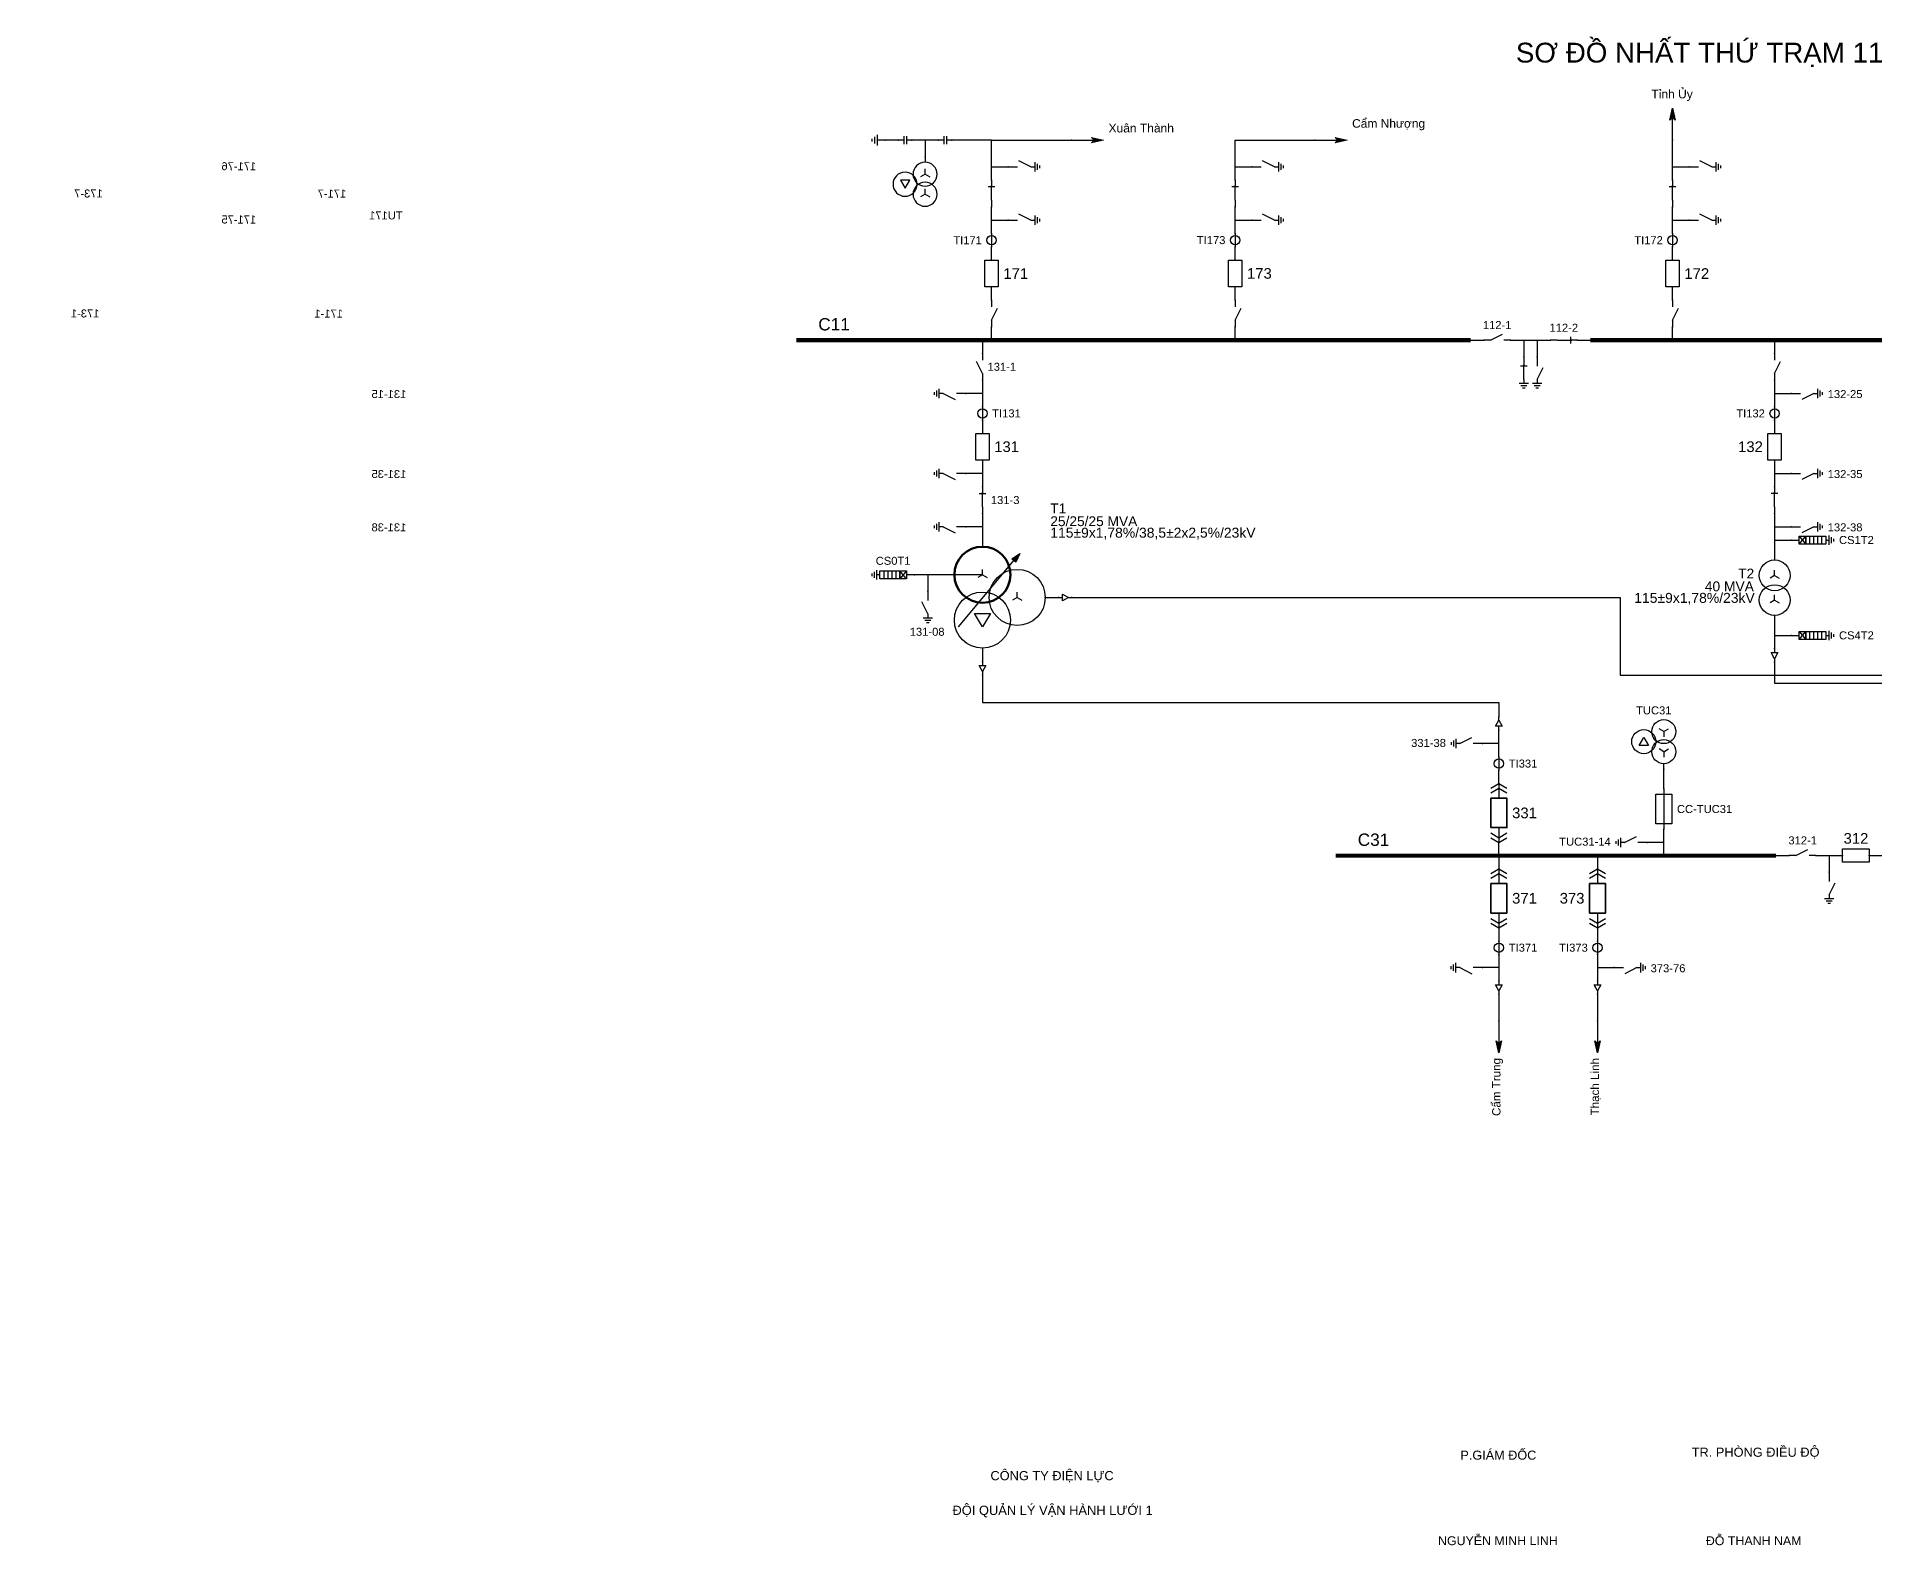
# Model space of a CAD drawing. Header units: millimetres. Extents: x -387 to 411, y 8 to 290.
# Drawn here: x -114.9 to 229.1, y 7.6 to 290 of the extents above; entities that cross this region are included whole.
import ezdxf

# ---------------------------------------------------------------- set-up
doc = ezdxf.new("R2010")
doc.units = ezdxf.units.MM
for name, color, linetype, lineweight in [('BUSBAR_110KV', 1, 'Continuous', 50), ('BUSBAR_35KV', 30, 'Continuous', 50), ('GROUND', 3, 'Continuous', 25), ('HV_110KV', 1, 'Continuous', 25), ('MV_22KV', 5, 'Continuous', 25), ('MV_35KV', 30, 'Continuous', 25)]:
    doc.layers.add(name, color=color, linetype=linetype, lineweight=lineweight)
doc.layers.add('SYM_PORTS', color=8, linetype='Continuous', plot=False)
doc.layers.add('TEXT', color=7, linetype='Continuous')
doc.styles.add('SLD_TEXT', font='arial.ttf')

# ---------------------------------------------------------------- blocks, each defined once
blk = doc.blocks.new('SYM_DISCONNECTOR_OPEN')
at = {"lineweight": 25}
for points in [[(0, -1.25), (-1.125, 1)], [(0, 2.5), (0, 1.25)], [(0, -1.25), (0, -2.5)]]:
    blk.add_lwpolyline(points, dxfattribs=at)
at = {"layer": 'SYM_PORTS'}
for p in [(0, 2.5), (0, -2.5)]:
    blk.add_point(p, dxfattribs=at)
blk.add_attdef('DEVICE_CODE', (1, -0.5), '', height=2)
blk = doc.blocks.new('SYM_CIRCUIT_BREAKER')
at = {"lineweight": 25}
blk.add_lwpolyline([(-1.25, 2.5), (1.25, 2.5), (1.25, -2.5), (-1.25, -2.5)], close=True, dxfattribs=at)
at = {"layer": 'SYM_PORTS'}
for p in [(0, 2.5), (0, -2.5)]:
    blk.add_point(p, dxfattribs=at)
blk.add_attdef('DEVICE_CODE', (2.25, -0.5), '', height=2)
at = {"flags": 1}
blk.add_attdef('RATING', (2.25, -3.5), '', height=2, dxfattribs=at)
blk = doc.blocks.new('SYM_CURRENT_TRANSFORMER')
at = {"lineweight": 25}
blk.add_lwpolyline([(0, 1.25), (0, -1.25)], dxfattribs=at)
blk.add_circle((0, 0), 0.875, dxfattribs=at)
at = {"layer": 'SYM_PORTS'}
for p in [(0, 1.25), (0, -1.25)]:
    blk.add_point(p, dxfattribs=at)
blk.add_attdef('DEVICE_CODE', (1.875, -1.75), '', height=2)
at = {"flags": 1}
blk.add_attdef('RATIO', (1.875, -4.75), '', height=2, dxfattribs=at)
blk = doc.blocks.new('SYM_EARTHING_SWITCH_OPEN')
at = {"lineweight": 25}
for points in [[(0, -1.25), (-1.125, 1)], [(0, 3), (0, 1.25)], [(-0.875, -2), (0.875, -2)], [(-0.5625, -2.4375), (0.5625, -2.4375)], [(-0.25, -2.875), (0.25, -2.875)], [(0, -1.25), (0, -2)]]:
    blk.add_lwpolyline(points, dxfattribs=at)
at = {"layer": 'SYM_PORTS'}
blk.add_point((0, 3), dxfattribs=at)
blk.add_attdef('DEVICE_CODE', (1.875, 0), '', height=2)
blk = doc.blocks.new('SYM_DISCONNECTOR_CLOSED')
at = {"lineweight": 25}
for points in [[(-0.625, 1.25), (0.625, 1.25)], [(0, 2.5), (0, 1.25)], [(0, -1.25), (0, 1.5)], [(0, -1.25), (0, -2.5)]]:
    blk.add_lwpolyline(points, dxfattribs=at)
at = {"layer": 'SYM_PORTS'}
for p in [(0, 2.5), (0, -2.5)]:
    blk.add_point(p, dxfattribs=at)
blk.add_attdef('DEVICE_CODE', (1.625, -0.5), '', height=2)
blk = doc.blocks.new('SYM_COUPLING_CAPACITOR')
at = {"lineweight": 25}
for points in [[(-0.75, 0.25), (0.75, 0.25)], [(0, 1.25), (0, 0.25)], [(-0.75, -0.25), (0.75, -0.25)], [(0, -0.25), (0, -1.25)]]:
    blk.add_lwpolyline(points, dxfattribs=at)
at = {"layer": 'SYM_PORTS'}
for p in [(0, 1.25), (0, -1.25)]:
    blk.add_point(p, dxfattribs=at)
blk.add_attdef('DEVICE_CODE', (1.75, -1.75), '', height=2)
blk = doc.blocks.new('SYM_VOLTAGE_TRANSFORMER')
at = {"lineweight": 25}
for points in [[(0, 4.625), (0, 3.625)], [(0, 1.375), (-0.8625, 0.875)], [(0, 1.375), (0, 2.375)], [(0, 1.375), (0.8625, 0.875)], [(0, -2.375), (-0.8625, -2.875)], [(0, -2.375), (0, -1.375)], [(0, -2.375), (0.8625, -2.875)]]:
    blk.add_lwpolyline(points, dxfattribs=at)
blk.add_lwpolyline([(2.875, 0.25), (4.625, 0.25), (3.75, -1.25)], close=True, dxfattribs=at)
for centre in [(0, 1.375), (3.75, -0.5), (0, -2.375)]:
    blk.add_circle(centre, 2.25, dxfattribs=at)
at = {"layer": 'SYM_PORTS'}
blk.add_point((0, 4.625), dxfattribs=at)
blk.add_attdef('DEVICE_CODE', (7, 1.625), '', height=2)
at = {"flags": 1}
blk.add_attdef('RATIO', (7, -1.375), '', height=2, dxfattribs=at)
blk = doc.blocks.new('SYM_GROUND_SYMBOL')
at = {"lineweight": 25}
for points in [[(0, 1.25), (0, -0.25)], [(-1, -0.25), (1, -0.25)], [(-0.625, -0.75), (0.625, -0.75)], [(-0.25, -1.25), (0.25, -1.25)]]:
    blk.add_lwpolyline(points, dxfattribs=at)
at = {"layer": 'SYM_PORTS'}
blk.add_point((0, 1.25), dxfattribs=at)
blk = doc.blocks.new('SYM_LINE_FEEDER_ARROW')
blk.add_hatch(color=7).paths.add_polyline_path([(0, -3), (-0.5, -0.75), (0, -1.25), (0.5, -0.75)])
at = {"lineweight": 25}
blk.add_lwpolyline([(0, 3), (0, -1.25)], dxfattribs=at)
blk.add_lwpolyline([(0, -3), (-0.5, -0.75), (0, -1.25), (0.5, -0.75)], close=True, dxfattribs=at)
at = {"layer": 'SYM_PORTS'}
blk.add_point((0, 3), dxfattribs=at)
blk.add_attdef('LINE_NAME', (1.5, 0), '', height=2)
blk = doc.blocks.new('SYM_TRANSFORMER_3W')
blk.add_hatch(color=7).paths.add_polyline_path([(3.75, 8.25), (3.0125, 6.575), (2.2375, 7.225)])
at = {"lineweight": 25}
for points in [[(-7.75, -5.5), (3.0125, 7.35)], [(-3.25, 4.25), (-8.5, 4.25)], [(-3.25, 4.25), (-4.1125, 3.75)], [(-3.25, 4.25), (-3.25, 5.25)], [(-3.25, 4.25), (-2.3875, 3.75)], [(3.25, 0), (2.3875, -0.5)], [(3.25, 0), (3.25, 1)], [(3.25, 0), (4.1125, -0.5)]]:
    blk.add_lwpolyline(points, dxfattribs=at)
for points in [[(3.75, 8.25), (3.0125, 6.575), (2.2375, 7.225)], [(-4.75, -3), (-1.75, -3), (-3.25, -5.5)]]:
    blk.add_lwpolyline(points, close=True, dxfattribs=at)
at = {"lineweight": 50}
blk.add_circle((-3.25, 4.25), 5.25, dxfattribs=at)
at = {"lineweight": 25}
for centre in [(3.25, 0), (-3.25, -4.25)]:
    blk.add_circle(centre, 5.25, dxfattribs=at)
at = {"layer": 'SYM_PORTS'}
for p in [(-3.25, 9.5), (-8.5, 4.25), (8.5, 0), (-3.25, -9.5)]:
    blk.add_point(p, dxfattribs=at)
blk.add_attdef('DEVICE_CODE', (9.5, 6.5), '', height=2)
at = {"flags": 1}
for tag, p in [('POWER', (9.5, 3.5)), ('VOLTAGE_RATIO', (9.5, 0.5))]:
    blk.add_attdef(tag, p, '', height=2, dxfattribs=at)
blk = doc.blocks.new('SYM_CABLE_TERMINATION')
at = {"lineweight": 25}
blk.add_lwpolyline([(-0.625, 0.5), (0.625, 0.5), (0, -0.625)], close=True, dxfattribs=at)
for points in [[(0, 1.25), (0, 0.5)], [(0, -0.625), (0, -1.25)]]:
    blk.add_lwpolyline(points, dxfattribs=at)
at = {"layer": 'SYM_PORTS'}
for p in [(0, 1.25), (0, -1.25)]:
    blk.add_point(p, dxfattribs=at)
blk = doc.blocks.new('SYM_SURGE_ARRESTER')
at = {"lineweight": 25}
for points in [[(0, 4), (0, 2.5)], [(-0.75, 2.5), (0.75, 1.25)], [(0.75, 2.5), (-0.75, 1.25)], [(-0.75, 0.5), (0.75, 0.5)], [(-0.875, -3.125), (0.875, -3.125)], [(-0.75, -0.25), (0.75, -0.25)], [(-0.75, -1), (0.75, -1)], [(-0.75, -1.75), (0.75, -1.75)], [(0, -2.5), (0, -3.125)], [(-0.5625, -3.5625), (0.5625, -3.5625)], [(-0.25, -4), (0.25, -4)]]:
    blk.add_lwpolyline(points, dxfattribs=at)
for points in [[(-0.75, 2.5), (0.75, 2.5), (0.75, 1.25), (-0.75, 1.25)], [(-0.75, 1.25), (0.75, 1.25), (0.75, -2.5), (-0.75, -2.5)]]:
    blk.add_lwpolyline(points, close=True, dxfattribs=at)
at = {"layer": 'SYM_PORTS'}
blk.add_point((0, 4), dxfattribs=at)
blk.add_attdef('DEVICE_CODE', (1.875, 1), '', height=2)
blk = doc.blocks.new('SYM_EARTHING_SWITCH_CLOSED')
at = {"lineweight": 25}
for points in [[(-0.625, 1.25), (0.625, 1.25)], [(0, 3), (0, 1.25)], [(0, -1.25), (0, 1.5)], [(-0.875, -2), (0.875, -2)], [(-0.5625, -2.4375), (0.5625, -2.4375)], [(-0.25, -2.875), (0.25, -2.875)], [(0, -1.25), (0, -2)]]:
    blk.add_lwpolyline(points, dxfattribs=at)
at = {"layer": 'SYM_PORTS'}
blk.add_point((0, 3), dxfattribs=at)
blk.add_attdef('DEVICE_CODE', (1.875, 0), '', height=2)
blk = doc.blocks.new('SYM_TRANSFORMER_2W')
at = {"lineweight": 25}
for points in [[(0, 2.3125), (-0.8625, 1.8125)], [(0, 2.3125), (0, 3.3125)], [(0, 2.3125), (0.8625, 1.8125)], [(0, -2.3125), (-0.8625, -2.8125)], [(0, -2.3125), (0, -1.3125)], [(0, -2.3125), (0.8625, -2.8125)]]:
    blk.add_lwpolyline(points, dxfattribs=at)
for centre in [(0, 2.3125), (0, -2.3125)]:
    blk.add_circle(centre, 2.875, dxfattribs=at)
at = {"layer": 'SYM_PORTS'}
for p in [(0, 5.1875), (0, -5.1875)]:
    blk.add_point(p, dxfattribs=at)
blk.add_attdef('DEVICE_CODE', (3.875, 2.1875), '', height=2)
at = {"flags": 1}
for tag, p in [('POWER', (3.875, -0.8125)), ('VOLTAGE_RATIO', (3.875, -3.8125))]:
    blk.add_attdef(tag, p, '', height=2, dxfattribs=at)
blk = doc.blocks.new('SYM_DRAWOUT_BREAKER')
at = {"lineweight": 25}
for points in [[(-1.5, 4.625), (0, 5.5), (1.5, 4.625)], [(-1.5, 3.75), (0, 4.625), (1.5, 3.75)], [(0, 5.5), (0, 2.75)], [(0, -2.75), (0, -5.5)], [(-1.5, -3.75), (0, -4.625), (1.5, -3.75)], [(-1.5, -4.625), (0, -5.5), (1.5, -4.625)]]:
    blk.add_lwpolyline(points, dxfattribs=at)
at = {"lineweight": 35}
blk.add_lwpolyline([(-1.5, 2.75), (1.5, 2.75), (1.5, -2.75), (-1.5, -2.75)], close=True, dxfattribs=at)
at = {"layer": 'SYM_PORTS'}
for p in [(0, 5.5), (0, -5.5)]:
    blk.add_point(p, dxfattribs=at)
blk.add_attdef('DEVICE_CODE', (2.5, 2.5), '', height=2)
at = {"flags": 1}
blk.add_attdef('RATING', (2.5, -0.5), '', height=2, dxfattribs=at)
blk = doc.blocks.new('SYM_FUSE_DISCONNECTOR')
at = {"lineweight": 25}
blk.add_lwpolyline([(0, 3.75), (0, -3.75)], dxfattribs=at)
blk.add_lwpolyline([(-1.5, 2.75), (1.5, 2.75), (1.5, -2.75), (-1.5, -2.75)], close=True, dxfattribs=at)
at = {"layer": 'SYM_PORTS'}
for p in [(0, 3.75), (0, -3.75)]:
    blk.add_point(p, dxfattribs=at)
blk.add_attdef('DEVICE_CODE', (2.5, 0.75), '', height=2)
at = {"flags": 1}
blk.add_attdef('RATING', (2.5, -2.25), '', height=2, dxfattribs=at)

msp = doc.modelspace()

# ---------------------------------------------------------------- linework, layer by layer
at = {"layer": 'BUSBAR_110KV', "const_width": 0.797}
for points in [[(27.32, 233.19), (153.52, 233.19)], [(175.97, 233.19), (247.22, 233.19)]]:
    msp.add_lwpolyline(points, dxfattribs=at)
at = {"layer": 'BUSBAR_35KV', "const_width": 0.797}
msp.add_lwpolyline([(128.3, 136.69), (210.7, 136.69)], dxfattribs=at)
at = {"layer": 'GROUND'}
msp.add_lwpolyline([(46.42, 270.61), (43.93, 270.61)], dxfattribs=at)
at = {"layer": 'HV_110KV'}
for points in [[(51.41, 270.61), (48.92, 270.61)], [(53.9, 270.61), (51.41, 270.61)], [(51.41, 270.61), (51.41, 267.51)], [(63.87, 270.61), (56.4, 270.61)], [(63.87, 265.63), (63.87, 270.61)], [(63.87, 270.61), (78.8, 270.61)], [(109.46, 265.63), (109.46, 270.61), (124.4, 270.61)], [(191.35, 265.63), (191.35, 270.61)], [(63.87, 263.14), (63.87, 265.63)], [(63.87, 265.63), (66.96, 265.63)], [(109.46, 263.14), (109.46, 265.63)], [(109.46, 265.63), (112.56, 265.63)], [(191.35, 263.14), (191.35, 265.63)], [(191.35, 265.63), (194.44, 265.63)], [(63.87, 255.65), (63.87, 258.14)], [(109.46, 255.65), (109.46, 258.14)], [(191.35, 255.65), (191.35, 258.14)], [(63.87, 253.16), (63.87, 255.65)], [(63.87, 255.65), (66.96, 255.65)], [(109.46, 253.16), (109.46, 255.65)], [(109.46, 255.65), (112.56, 255.65)], [(191.35, 253.16), (191.35, 255.65)], [(191.35, 255.65), (194.44, 255.65)], [(63.87, 248.17), (63.87, 250.66)], [(109.46, 248.17), (109.46, 250.66)], [(191.35, 248.17), (191.35, 250.66)], [(63.87, 240.68), (63.87, 243.17)], [(109.46, 240.68), (109.46, 243.17)], [(191.35, 240.68), (191.35, 243.17)], [(63.87, 233.19), (63.87, 235.68)], [(109.46, 233.19), (109.46, 235.68)], [(191.35, 233.19), (191.35, 235.68)], [(62.15, 233.19), (62.15, 230.7)], [(153.52, 233.19), (156.01, 233.19)], [(161.01, 233.19), (163.5, 233.19)], [(163.5, 233.19), (163.5, 230.09)], [(163.5, 233.19), (165.99, 233.19)], [(165.99, 233.19), (165.99, 230.09)], [(165.99, 233.19), (168.48, 233.19)], [(173.48, 233.19), (175.97, 233.19)], [(210.45, 233.19), (210.45, 230.7)], [(62.15, 225.7), (62.15, 223.21)], [(210.45, 225.7), (210.45, 223.21)], [(62.15, 223.21), (59.05, 223.21)], [(62.15, 223.21), (62.15, 220.72)], [(210.45, 223.21), (213.55, 223.21)], [(210.45, 223.21), (210.45, 220.72)], [(62.15, 218.22), (62.15, 215.73)], [(210.45, 218.22), (210.45, 215.73)], [(62.15, 210.73), (62.15, 208.24)], [(210.45, 210.73), (210.45, 208.24)], [(62.15, 208.24), (59.05, 208.24)], [(62.15, 208.24), (62.15, 205.75)], [(210.45, 208.24), (213.55, 208.24)], [(210.45, 208.24), (210.45, 205.75)], [(62.15, 200.75), (62.15, 198.26)], [(210.45, 200.75), (210.45, 198.26)], [(62.15, 198.26), (59.05, 198.26)], [(62.15, 198.26), (62.15, 194.53)], [(210.45, 198.26), (213.55, 198.26)], [(210.45, 198.26), (210.45, 195.77)], [(210.45, 195.77), (213.55, 195.77)], [(210.45, 195.77), (210.45, 192.04)], [(51.92, 189.28), (49.43, 189.28)], [(56.9, 189.28), (51.92, 189.28)], [(51.92, 189.28), (51.92, 186.18)]]:
    msp.add_lwpolyline(points, dxfattribs=at)
at = {"layer": 'MV_22KV'}
for points in [[(78.89, 185.03), (81.59, 185.03), (181.5, 185.03), (181.5, 170.49), (319.5, 170.49), (319.5, 192.99), (391.88, 192.99), (391.88, 175.83), (389.18, 175.83)], [(210.45, 172.94), (210.45, 170.24), (210.45, 168.99), (318, 168.99), (318, 194.49), (400.5, 194.49), (400.5, 81.57), (382.9, 81.57), (380.2, 81.57)], [(73.9, 185.03), (76.39, 185.03)], [(210.45, 181.66), (210.45, 177.93)], [(210.45, 177.93), (213.55, 177.93)], [(210.45, 177.93), (210.45, 175.44)]]:
    msp.add_lwpolyline(points, dxfattribs=at)
at = {"layer": 'MV_35KV'}
for points in [[(62.15, 175.53), (62.15, 173.04)], [(62.15, 170.54), (62.15, 167.84), (62.15, 165.35), (158.84, 165.35), (158.84, 162.65)], [(158.84, 157.66), (158.84, 160.15)], [(158.84, 157.66), (155.75, 157.66)], [(158.84, 155.17), (158.84, 157.66)], [(158.84, 150.18), (158.84, 152.67)], [(189.7, 149.17), (189.7, 152.9)], [(189.7, 139.18), (189.7, 141.67)], [(158.84, 136.69), (158.84, 139.18)], [(189.7, 139.18), (186.6, 139.18)], [(189.7, 136.69), (189.7, 139.18)], [(158.84, 136.69), (158.84, 134.2)], [(177.3, 136.69), (177.3, 134.2)], [(210.7, 136.69), (213.19, 136.69)], [(218.19, 136.69), (220.68, 136.69)], [(220.68, 136.69), (220.68, 133.59)], [(220.68, 136.69), (223.17, 136.69)], [(228.17, 136.69), (230.66, 136.69)], [(158.84, 123.2), (158.84, 120.71)], [(177.3, 123.2), (177.3, 120.71)], [(158.84, 118.21), (158.84, 115.72)], [(177.3, 118.21), (177.3, 115.72)], [(158.84, 115.72), (155.75, 115.72)], [(158.84, 115.72), (158.84, 113.23)], [(177.3, 115.72), (180.4, 115.72)], [(177.3, 115.72), (177.3, 113.23)], [(158.84, 110.73), (158.84, 105.75)], [(177.3, 110.73), (177.3, 105.75)]]:
    msp.add_lwpolyline(points, dxfattribs=at)

# ---------------------------------------------------------------- block references
at = {"layer": 'GROUND', "rotation": 270}
msp.add_blockref('SYM_GROUND_SYMBOL', (42.68, 270.61), dxfattribs=at)
at = {"layer": 'HV_110KV'}
for name, p, rotation in [('SYM_LINE_FEEDER_ARROW', (191.35, 273.61), 180), ('SYM_COUPLING_CAPACITOR', (47.67, 270.61), 270), ('SYM_COUPLING_CAPACITOR', (55.15, 270.61), 270), ('SYM_LINE_FEEDER_ARROW', (81.8, 270.61), 90), ('SYM_LINE_FEEDER_ARROW', (127.4, 270.61), 90)]:
    msp.add_blockref(name, p, dxfattribs=dict(at, rotation=rotation))
ref = msp.add_blockref('SYM_EARTHING_SWITCH_OPEN', (197.44, 265.63), dxfattribs=dict(at, xscale=-1, rotation=90))
ref.add_attrib('DEVICE_CODE', '172-76', (201.28, 265.01), dxfattribs={"layer": 'TEXT', "extrusion": (0, 0, -1), "height": 1.498, "style": 'SLD_TEXT'})
ref = msp.add_blockref('SYM_EARTHING_SWITCH_OPEN', (115.56, 265.63), dxfattribs=dict(at, xscale=-1, rotation=90))
ref.add_attrib('DEVICE_CODE', '173-76', (119.39, 265.01), dxfattribs={"layer": 'TEXT', "extrusion": (0, 0, -1), "height": 1.498, "style": 'SLD_TEXT'})
ref = msp.add_blockref('SYM_EARTHING_SWITCH_OPEN', (69.96, 265.63), dxfattribs=dict(at, xscale=-1, rotation=90))
ref.add_attrib('DEVICE_CODE', '171-76', (73.8, 265.01), dxfattribs={"layer": 'TEXT', "extrusion": (0, 0, -1), "height": 1.498, "style": 'SLD_TEXT'})
ref = msp.add_blockref('SYM_VOLTAGE_TRANSFORMER', (51.41, 262.88), dxfattribs=dict(at, xscale=-1))
ref.add_attrib('DEVICE_CODE', 'TU171', (46.39, 255.8), dxfattribs={"layer": 'TEXT', "extrusion": (0, 0, -1), "height": 1.498, "style": 'SLD_TEXT'})
ref = msp.add_blockref('SYM_DISCONNECTOR_CLOSED', (191.35, 260.64), dxfattribs=dict(at, xscale=-1))
ref.add_attrib('DEVICE_CODE', '172-7', (184.42, 259.89), dxfattribs={"layer": 'TEXT', "extrusion": (0, 0, -1), "height": 1.498, "style": 'SLD_TEXT'})
ref = msp.add_blockref('SYM_DISCONNECTOR_CLOSED', (109.46, 260.64), dxfattribs=dict(at, xscale=-1))
ref.add_attrib('DEVICE_CODE', '173-7', (102.53, 259.9), dxfattribs={"layer": 'TEXT', "extrusion": (0, 0, -1), "height": 1.498, "style": 'SLD_TEXT'})
ref = msp.add_blockref('SYM_DISCONNECTOR_CLOSED', (63.87, 260.64), dxfattribs=dict(at, xscale=-1))
ref.add_attrib('DEVICE_CODE', '171-7', (56.94, 259.89), dxfattribs={"layer": 'TEXT', "extrusion": (0, 0, -1), "height": 1.498, "style": 'SLD_TEXT'})
ref = msp.add_blockref('SYM_EARTHING_SWITCH_OPEN', (197.44, 255.65), dxfattribs=dict(at, xscale=-1, rotation=90))
ref.add_attrib('DEVICE_CODE', '172-75', (201.28, 255.03), dxfattribs={"layer": 'TEXT', "extrusion": (0, 0, -1), "height": 1.498, "style": 'SLD_TEXT'})
ref = msp.add_blockref('SYM_EARTHING_SWITCH_OPEN', (115.56, 255.65), dxfattribs=dict(at, xscale=-1, rotation=90))
ref.add_attrib('DEVICE_CODE', '173-75', (119.39, 255.03), dxfattribs={"layer": 'TEXT', "extrusion": (0, 0, -1), "height": 1.498, "style": 'SLD_TEXT'})
ref = msp.add_blockref('SYM_EARTHING_SWITCH_OPEN', (69.96, 255.65), dxfattribs=dict(at, xscale=-1, rotation=90))
ref.add_attrib('DEVICE_CODE', '171-75', (73.8, 255.03), dxfattribs={"layer": 'TEXT', "extrusion": (0, 0, -1), "height": 1.498, "style": 'SLD_TEXT'})
ref = msp.add_blockref('SYM_CURRENT_TRANSFORMER', (63.87, 251.91), dxfattribs=at)
ref.add_attrib('DEVICE_CODE', 'TI171', (56.69, 251.16), dxfattribs={"layer": 'TEXT', "height": 1.498, "style": 'SLD_TEXT'})
ref = msp.add_blockref('SYM_CURRENT_TRANSFORMER', (109.46, 251.91), dxfattribs=at)
ref.add_attrib('DEVICE_CODE', 'TI173', (102.28, 251.17), dxfattribs={"layer": 'TEXT', "height": 1.498, "style": 'SLD_TEXT'})
ref = msp.add_blockref('SYM_CURRENT_TRANSFORMER', (191.35, 251.91), dxfattribs=at)
ref.add_attrib('DEVICE_CODE', 'TI172', (184.17, 251.16), dxfattribs={"layer": 'TEXT', "height": 1.498, "style": 'SLD_TEXT'})
ref = msp.add_blockref('SYM_CIRCUIT_BREAKER', (63.87, 245.67), dxfattribs=at)
ref.add_attrib('DEVICE_CODE', '171', (66.07, 244.67), dxfattribs={"layer": 'TEXT', "height": 1.992, "style": 'SLD_TEXT'})
ref = msp.add_blockref('SYM_CIRCUIT_BREAKER', (109.46, 245.67), dxfattribs=at)
ref.add_attrib('DEVICE_CODE', '173', (111.67, 244.69), dxfattribs={"layer": 'TEXT', "height": 1.993, "style": 'SLD_TEXT'})
ref = msp.add_blockref('SYM_CIRCUIT_BREAKER', (191.35, 245.67), dxfattribs=at)
ref.add_attrib('DEVICE_CODE', '172', (193.55, 244.67), dxfattribs={"layer": 'TEXT', "height": 1.992, "style": 'SLD_TEXT'})
ref = msp.add_blockref('SYM_DISCONNECTOR_OPEN', (191.35, 238.18), dxfattribs=dict(at, xscale=-1))
ref.add_attrib('DEVICE_CODE', '172-2', (185.04, 237.43), dxfattribs={"layer": 'TEXT', "extrusion": (0, 0, -1), "height": 1.498, "style": 'SLD_TEXT'})
ref = msp.add_blockref('SYM_DISCONNECTOR_OPEN', (109.46, 238.18), dxfattribs=dict(at, xscale=-1))
ref.add_attrib('DEVICE_CODE', '173-1', (103.15, 237.44), dxfattribs={"layer": 'TEXT', "extrusion": (0, 0, -1), "height": 1.498, "style": 'SLD_TEXT'})
ref = msp.add_blockref('SYM_DISCONNECTOR_OPEN', (63.87, 238.18), dxfattribs=dict(at, xscale=-1))
ref.add_attrib('DEVICE_CODE', '171-1', (57.56, 237.43), dxfattribs={"layer": 'TEXT', "extrusion": (0, 0, -1), "height": 1.498, "style": 'SLD_TEXT'})
ref = msp.add_blockref('SYM_DISCONNECTOR_OPEN', (158.51, 233.19), dxfattribs=dict(at, rotation=270))
ref.add_attrib('DEVICE_CODE', '112-1', (155.83, 235.27), dxfattribs={"layer": 'TEXT', "height": 1.498, "style": 'SLD_TEXT'})
ref = msp.add_blockref('SYM_DISCONNECTOR_CLOSED', (170.98, 233.19), dxfattribs=dict(at, rotation=270))
ref.add_attrib('DEVICE_CODE', '112-2', (168.3, 234.77), dxfattribs={"layer": 'TEXT', "height": 1.498, "style": 'SLD_TEXT'})
ref = msp.add_blockref('SYM_DISCONNECTOR_OPEN', (210.45, 228.2), dxfattribs=dict(at, xscale=-1))
ref.add_attrib('DEVICE_CODE', '132-2', (204.14, 227.46), dxfattribs={"layer": 'TEXT', "extrusion": (0, 0, -1), "height": 1.498, "style": 'SLD_TEXT'})
ref = msp.add_blockref('SYM_DISCONNECTOR_OPEN', (62.15, 228.2), dxfattribs=at)
ref.add_attrib('DEVICE_CODE', '131-1', (63.1, 227.46), dxfattribs={"layer": 'TEXT', "height": 1.498, "style": 'SLD_TEXT'})
ref = msp.add_blockref('SYM_EARTHING_SWITCH_OPEN', (165.99, 227.09), dxfattribs=dict(at, xscale=-1))
ref.add_attrib('DEVICE_CODE', '112-25', (169.37, 221.76), dxfattribs={"layer": 'TEXT', "extrusion": (0, 0, -1), "height": 1.498, "style": 'SLD_TEXT'})
ref = msp.add_blockref('SYM_EARTHING_SWITCH_CLOSED', (163.5, 227.09), dxfattribs=dict(at, xscale=-1))
ref.add_attrib('DEVICE_CODE', '112-15', (160.24, 221.76), dxfattribs={"layer": 'TEXT', "extrusion": (0, 0, -1), "height": 1.498, "style": 'SLD_TEXT'})
ref = msp.add_blockref('SYM_EARTHING_SWITCH_OPEN', (56.05, 223.21), dxfattribs=dict(at, xscale=-1, rotation=270))
ref.add_attrib('DEVICE_CODE', '131-15', (45.7, 222.35), dxfattribs={"layer": 'TEXT', "extrusion": (0, 0, -1), "height": 1.498, "style": 'SLD_TEXT'})
ref = msp.add_blockref('SYM_EARTHING_SWITCH_OPEN', (216.55, 223.21), dxfattribs=dict(at, rotation=90))
ref.add_attrib('DEVICE_CODE', '132-25', (220.38, 222.35), dxfattribs={"layer": 'TEXT', "height": 1.498, "style": 'SLD_TEXT'})
ref = msp.add_blockref('SYM_CURRENT_TRANSFORMER', (62.15, 219.47), dxfattribs=at)
ref.add_attrib('DEVICE_CODE', 'TI131', (63.98, 218.73), dxfattribs={"layer": 'TEXT', "height": 1.498, "style": 'SLD_TEXT'})
ref = msp.add_blockref('SYM_CURRENT_TRANSFORMER', (210.45, 219.47), dxfattribs=at)
ref.add_attrib('DEVICE_CODE', 'TI132', (203.27, 218.73), dxfattribs={"layer": 'TEXT', "height": 1.498, "style": 'SLD_TEXT'})
ref = msp.add_blockref('SYM_CIRCUIT_BREAKER', (62.15, 213.23), dxfattribs=at)
ref.add_attrib('DEVICE_CODE', '131', (64.35, 212.25), dxfattribs={"layer": 'TEXT', "height": 1.993, "style": 'SLD_TEXT'})
ref = msp.add_blockref('SYM_CIRCUIT_BREAKER', (210.45, 213.23), dxfattribs=at)
ref.add_attrib('DEVICE_CODE', '132', (203.6, 212.25), dxfattribs={"layer": 'TEXT', "height": 1.993, "style": 'SLD_TEXT'})
ref = msp.add_blockref('SYM_EARTHING_SWITCH_OPEN', (56.05, 208.24), dxfattribs=dict(at, xscale=-1, rotation=270))
ref.add_attrib('DEVICE_CODE', '131-35', (45.7, 207.38), dxfattribs={"layer": 'TEXT', "extrusion": (0, 0, -1), "height": 1.498, "style": 'SLD_TEXT'})
ref = msp.add_blockref('SYM_EARTHING_SWITCH_OPEN', (216.55, 208.24), dxfattribs=dict(at, rotation=90))
ref.add_attrib('DEVICE_CODE', '132-35', (220.38, 207.38), dxfattribs={"layer": 'TEXT', "height": 1.498, "style": 'SLD_TEXT'})
ref = msp.add_blockref('SYM_DISCONNECTOR_CLOSED', (210.45, 203.25), dxfattribs=dict(at, xscale=-1))
ref.add_attrib('DEVICE_CODE', '132-3', (203.52, 202.51), dxfattribs={"layer": 'TEXT', "extrusion": (0, 0, -1), "height": 1.498, "style": 'SLD_TEXT'})
ref = msp.add_blockref('SYM_DISCONNECTOR_CLOSED', (62.15, 203.25), dxfattribs=at)
ref.add_attrib('DEVICE_CODE', '131-3', (63.73, 202.51), dxfattribs={"layer": 'TEXT', "height": 1.498, "style": 'SLD_TEXT'})
ref = msp.add_blockref('SYM_TRANSFORMER_3W', (65.4, 185.03), dxfattribs=at)
ref.add_attrib('DEVICE_CODE', 'T1', (74.85, 200.79), dxfattribs={"layer": 'TEXT', "height": 1.833, "style": 'SLD_TEXT'})
ref = msp.add_blockref('SYM_EARTHING_SWITCH_OPEN', (56.05, 198.26), dxfattribs=dict(at, xscale=-1, rotation=270))
ref.add_attrib('DEVICE_CODE', '131-38', (45.7, 197.4), dxfattribs={"layer": 'TEXT', "extrusion": (0, 0, -1), "height": 1.498, "style": 'SLD_TEXT'})
ref = msp.add_blockref('SYM_EARTHING_SWITCH_OPEN', (216.55, 198.26), dxfattribs=dict(at, rotation=90))
ref.add_attrib('DEVICE_CODE', '132-38', (220.38, 197.4), dxfattribs={"layer": 'TEXT', "height": 1.498, "style": 'SLD_TEXT'})
ref = msp.add_blockref('SYM_SURGE_ARRESTER', (217.55, 195.77), dxfattribs=dict(at, rotation=90))
ref.add_attrib('DEVICE_CODE', 'CS1T2', (222.5, 195.03), dxfattribs={"layer": 'TEXT', "height": 1.498, "style": 'SLD_TEXT'})
ref = msp.add_blockref('SYM_SURGE_ARRESTER', (45.43, 189.28), dxfattribs=dict(at, rotation=270))
ref.add_attrib('DEVICE_CODE', 'CS0T1', (42.17, 191.14), dxfattribs={"layer": 'TEXT', "height": 1.498, "style": 'SLD_TEXT'})
ref = msp.add_blockref('SYM_TRANSFORMER_2W', (210.45, 186.85), dxfattribs=at)
ref.add_attrib('DEVICE_CODE', 'T2', (203.63, 188.58), dxfattribs={"layer": 'TEXT', "height": 1.833, "style": 'SLD_TEXT'})
ref = msp.add_blockref('SYM_EARTHING_SWITCH_OPEN', (51.92, 183.18), dxfattribs=at)
ref.add_attrib('DEVICE_CODE', '131-08', (48.54, 177.85), dxfattribs={"layer": 'TEXT', "height": 1.498, "style": 'SLD_TEXT'})
at = {"layer": 'MV_22KV', "rotation": 90}
msp.add_blockref('SYM_CABLE_TERMINATION', (77.64, 185.03), dxfattribs=at)
at = {"layer": 'MV_22KV'}
msp.add_blockref('SYM_CABLE_TERMINATION', (210.45, 174.19), dxfattribs=at)
ref = msp.add_blockref('SYM_SURGE_ARRESTER', (217.55, 177.93), dxfattribs=dict(at, rotation=90))
ref.add_attrib('DEVICE_CODE', 'CS4T2', (222.5, 177.18), dxfattribs={"layer": 'TEXT', "height": 1.498, "style": 'SLD_TEXT'})
at = {"layer": 'MV_35KV'}
for name, p in [('SYM_CABLE_TERMINATION', (62.15, 171.79)), ('SYM_CABLE_TERMINATION', (158.84, 111.98)), ('SYM_CABLE_TERMINATION', (177.3, 111.98)), ('SYM_LINE_FEEDER_ARROW', (158.84, 102.75)), ('SYM_LINE_FEEDER_ARROW', (177.3, 102.75))]:
    msp.add_blockref(name, p, dxfattribs=at)
at = {"layer": 'MV_35KV', "rotation": 180}
msp.add_blockref('SYM_CABLE_TERMINATION', (158.84, 161.4), dxfattribs=at)
at = {"layer": 'MV_35KV'}
ref = msp.add_blockref('SYM_VOLTAGE_TRANSFORMER', (189.7, 157.53), dxfattribs=dict(at, rotation=180))
ref.add_attrib('DEVICE_CODE', 'TUC31', (184.51, 163.14), dxfattribs={"layer": 'TEXT', "height": 1.498, "style": 'SLD_TEXT'})
ref = msp.add_blockref('SYM_EARTHING_SWITCH_OPEN', (152.75, 157.66), dxfattribs=dict(at, rotation=270))
ref.add_attrib('DEVICE_CODE', '331-38', (142.4, 157.04), dxfattribs={"layer": 'TEXT', "height": 1.498, "style": 'SLD_TEXT'})
ref = msp.add_blockref('SYM_CURRENT_TRANSFORMER', (158.84, 153.92), dxfattribs=at)
ref.add_attrib('DEVICE_CODE', 'TI331', (160.68, 153.18), dxfattribs={"layer": 'TEXT', "height": 1.498, "style": 'SLD_TEXT'})
ref = msp.add_blockref('SYM_DRAWOUT_BREAKER', (158.84, 144.68), dxfattribs=at)
ref.add_attrib('DEVICE_CODE', '331', (161.3, 143.7), dxfattribs={"layer": 'TEXT', "height": 1.993, "style": 'SLD_TEXT'})
ref = msp.add_blockref('SYM_FUSE_DISCONNECTOR', (189.7, 145.42), dxfattribs=at)
ref.add_attrib('DEVICE_CODE', 'CC-TUC31', (192.16, 144.67), dxfattribs={"layer": 'TEXT', "height": 1.498, "style": 'SLD_TEXT'})
ref = msp.add_blockref('SYM_EARTHING_SWITCH_OPEN', (183.6, 139.18), dxfattribs=dict(at, rotation=270))
ref.add_attrib('DEVICE_CODE', 'TUC31-14', (170.12, 138.56), dxfattribs={"layer": 'TEXT', "height": 1.498, "style": 'SLD_TEXT'})
ref = msp.add_blockref('SYM_DISCONNECTOR_OPEN', (215.69, 136.69), dxfattribs=dict(at, rotation=270))
ref.add_attrib('DEVICE_CODE', '312-1', (213.02, 138.8), dxfattribs={"layer": 'TEXT', "height": 1.498, "style": 'SLD_TEXT'})
ref = msp.add_blockref('SYM_CIRCUIT_BREAKER', (225.67, 136.69), dxfattribs=dict(at, rotation=270))
ref.add_attrib('DEVICE_CODE', '312', (223.35, 138.93), dxfattribs={"layer": 'TEXT', "height": 1.993, "style": 'SLD_TEXT'})
ref = msp.add_blockref('SYM_DRAWOUT_BREAKER', (158.84, 128.7), dxfattribs=at)
ref.add_attrib('DEVICE_CODE', '371', (161.3, 127.72), dxfattribs={"layer": 'TEXT', "height": 1.993, "style": 'SLD_TEXT'})
ref = msp.add_blockref('SYM_DRAWOUT_BREAKER', (177.3, 128.7), dxfattribs=at)
ref.add_attrib('DEVICE_CODE', '373', (170.21, 127.72), dxfattribs={"layer": 'TEXT', "height": 1.993, "style": 'SLD_TEXT'})
ref = msp.add_blockref('SYM_EARTHING_SWITCH_OPEN', (235.65, 130.59), dxfattribs=dict(at, xscale=-1))
ref.add_attrib('DEVICE_CODE', '312-25', (232.52, 125.26), dxfattribs={"layer": 'TEXT', "extrusion": (0, 0, -1), "height": 1.498, "style": 'SLD_TEXT'})
ref = msp.add_blockref('SYM_EARTHING_SWITCH_OPEN', (220.68, 130.59), dxfattribs=dict(at, xscale=-1))
ref.add_attrib('DEVICE_CODE', '312-15', (217.55, 125.26), dxfattribs={"layer": 'TEXT', "extrusion": (0, 0, -1), "height": 1.498, "style": 'SLD_TEXT'})
ref = msp.add_blockref('SYM_CURRENT_TRANSFORMER', (158.84, 119.46), dxfattribs=at)
ref.add_attrib('DEVICE_CODE', 'TI371', (160.68, 118.72), dxfattribs={"layer": 'TEXT', "height": 1.498, "style": 'SLD_TEXT'})
ref = msp.add_blockref('SYM_CURRENT_TRANSFORMER', (177.3, 119.46), dxfattribs=at)
ref.add_attrib('DEVICE_CODE', 'TI373', (170.12, 118.72), dxfattribs={"layer": 'TEXT', "height": 1.498, "style": 'SLD_TEXT'})
ref = msp.add_blockref('SYM_EARTHING_SWITCH_OPEN', (152.75, 115.72), dxfattribs=dict(at, xscale=-1, rotation=270))
ref.add_attrib('DEVICE_CODE', '371-76', (142.4, 114.86), dxfattribs={"layer": 'TEXT', "extrusion": (0, 0, -1), "height": 1.498, "style": 'SLD_TEXT'})
ref = msp.add_blockref('SYM_EARTHING_SWITCH_OPEN', (183.4, 115.72), dxfattribs=dict(at, rotation=90))
ref.add_attrib('DEVICE_CODE', '373-76', (187.23, 114.86), dxfattribs={"layer": 'TEXT', "height": 1.498, "style": 'SLD_TEXT'})

# ---------------------------------------------------------------- texts
at = {"layer": 'TEXT', "attachment_point": 7, "style": 'SLD_TEXT'}
for s, insert, char_height in [('SƠ ĐỒ NHẤT THỨ TRẠM 110KV BẮC HỒNG', (162.01, 284.34), 3.7113), ('Tỉnh Ủy', (187.37, 277.97), 1.611), ('Xuân Thành', (85.76, 272.06), 1.608), ('Cẩm Nhượng', (131.35, 272.48), 1.603), ('C11', (31.42, 234.98), 2.307), ('25/25/25 MVA', (74.85, 198.35), 1.8405), ('115±9x1,78%/38,5±2x2,5%/23kV', (74.85, 195.87), 1.862), ('115±9x1,78%/23kV', (184.17, 183.67), 1.8634), ('40 MVA', (197.38, 186.15), 1.848), ('C31', (132.4, 138.49), 2.309), ('P.GIÁM ĐỐC', (151.62, 23.59), 1.696), ('TR. PHÒNG ĐIỀU ĐỘ', (194.92, 23.78), 1.713), ('CÔNG TY ĐIỆN LỰC', (63.65, 19.39), 1.7141), ('ĐỘI QUẢN LÝ VẬN HÀNH LƯỚI 1', (56.54, 12.8), 1.7261), ('NGUYỄN MINH LINH', (147.43, 7.59), 1.6603), ('ĐỖ THANH NAM', (197.57, 7.59), 1.6603)]:
    msp.add_mtext(s, dxfattribs=dict(at, insert=insert, char_height=char_height))
at = {"layer": 'TEXT', "char_height": 1.554, "attachment_point": 7, "rotation": 90, "style": 'SLD_TEXT'}
for s, insert in [('Cẩm Trung', (159.59, 87.95)), ('Thạch Linh', (177.91, 88.06))]:
    msp.add_mtext(s, dxfattribs=dict(at, insert=insert))

doc.saveas('drawing.dxf')
